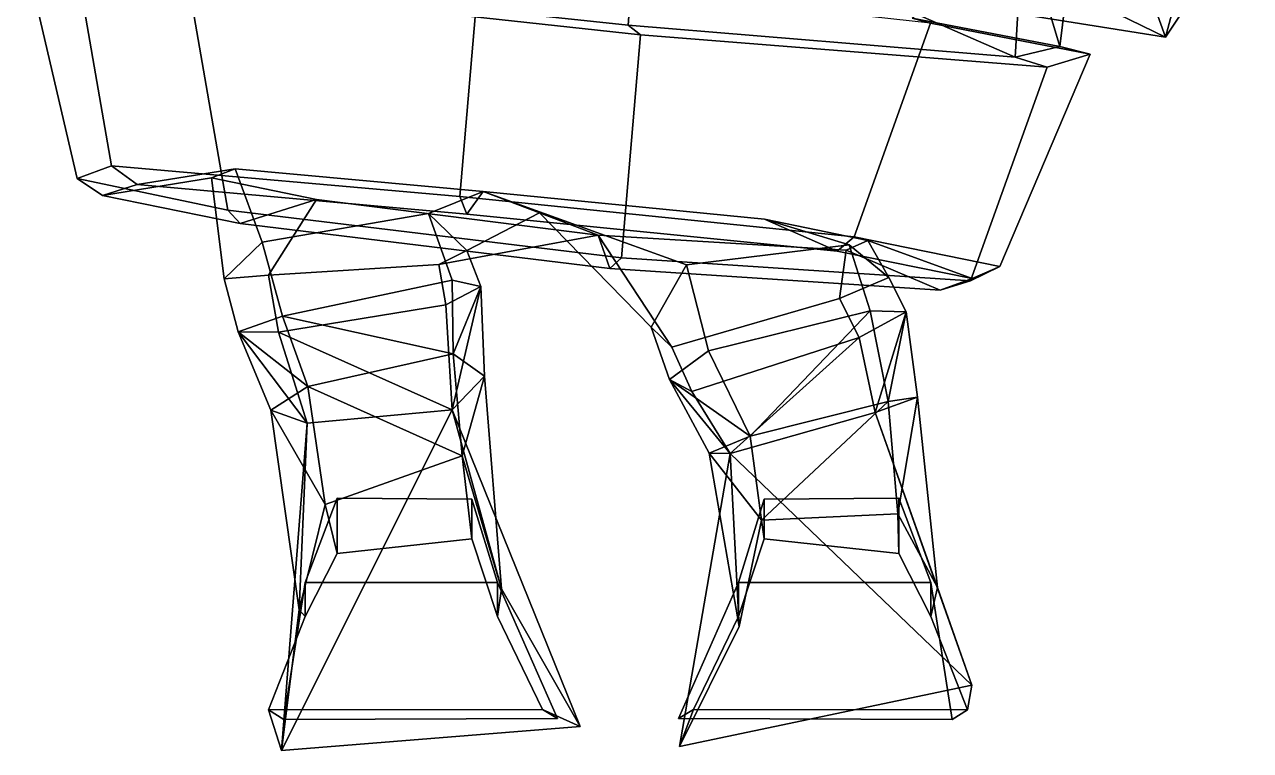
# Model space of a CAD drawing. Extents: x -257 to 175, y -161 to 372.
# Drawn here: x -147.5 to 153.2, y -160.7 to 17.4 of the extents above; entities that cross this region are included whole.
import ezdxf

# ---------------------------------------------------------------- set-up
doc = ezdxf.new("R2010")
doc.units = 0

msp = doc.modelspace()

# ---------------------------------------------------------------- linework, layer by layer
for points in [[(140.980148, 27.33551, 70.631706), (132.370697, 14.319061, 38.059658), (142.760788, 53.092331, 20.270929), (153.226364, 66.360565, 52.234539)], [(132.370697, 14.319061, 38.059658), (90.689278, 20.92308, -36.612885), (119.029259, 51.486206, -26.983072)], [(132.370697, 14.319061, 38.059658), (119.029259, 51.486206, -26.983072), (142.760788, 53.092331, 20.270929)], [(-102.976509, 28.308548, -96.810295), (2.963725, 49.837723, -101.507866), (0.625824, 17.237366, -109.50016)], [(95.526627, 9.374756, -62.729462), (0.625824, 17.237366, -109.50016), (2.963725, 49.837723, -101.507866)], [(95.526627, 9.374756, -62.729462), (2.963725, 49.837723, -101.507866), (97.465431, 42.077972, -50.449345)], [(91.634163, 34.133911, 41.658443), (132.370697, 14.319061, 38.059658), (140.980148, 27.33551, 70.631706), (98.522644, 45.703598, 75.261696)], [(70.270203, 18.951904, 89.696716), (106.489723, 12.009979, 19.65242), (110.413567, 44.019547, 21.244225)], [(106.489723, 12.009979, 19.65242), (97.465431, 42.077972, -50.449345), (110.413567, 44.019547, 21.244225)], [(106.489723, 12.009979, 19.65242), (95.526627, 9.374756, -62.729462), (97.465431, 42.077972, -50.449345)], [(-135.694656, 37.809402, 62.821007), (-147.461533, 35.054199, -23.999235), (-134.550354, -20.344315, -24.126015), (-126.100349, -17.272736, 62.124756)], [(-40.687336, -24.763237, 111.291908), (-36.01815, 29.925323, 114.478882), (-135.694656, 37.809402, 62.821007), (-126.100349, -17.272736, 62.124756)], [(-134.550354, -20.344315, -24.126015), (-147.461533, 35.054199, -23.999235), (-107.1549, 26.987228, -109.42057), (-97.560593, -28.094917, -110.116821)], [(91.634163, 34.133911, 41.658443), (90.689278, 20.92308, -36.612885), (132.370697, 14.319061, 38.059658)], [(-107.1549, 26.987228, -109.42057), (-102.976509, 28.308548, -96.810295), (0.625824, 17.237366, -109.50016), (3.636297, 14.888626, -124.937981)], [(-40.687336, -24.763237, 111.291908), (56.012535, -34.643188, 93.391556), (74.781425, 17.733582, 98.957466), (-36.01815, 29.925323, 114.478882)], [(-97.560593, -28.094917, -110.116821), (-107.1549, 26.987228, -109.42057), (3.636297, 14.888626, -124.937981), (-1.017068, -39.806061, -128.123901)], [(113.873016, 10.12735, 20.869068), (106.489723, 12.009979, 19.65242), (70.270203, 18.951904, 89.696716), (74.781425, 17.733582, 98.957466)], [(103.32119, 6.911407, -73.284119), (3.636297, 14.888626, -124.937981), (0.625824, 17.237366, -109.50016), (95.526627, 9.374756, -62.729462)], [(74.781425, 17.733582, 98.957466), (56.012535, -34.643188, 93.391556), (91.787254, -41.933052, 14.733694), (113.873016, 10.12735, 20.869068)], [(84.552292, -45.465363, -78.850021), (-1.017068, -39.806061, -128.123901), (3.636297, 14.888626, -124.937981), (103.32119, 6.911407, -73.284119)], [(91.787254, -41.933052, 14.733694), (84.552292, -45.465363, -78.850021), (103.32119, 6.911407, -73.284119), (113.873016, 10.12735, 20.869068)], [(103.32119, 6.911407, -73.284119), (95.526627, 9.374756, -62.729462), (106.489723, 12.009979, 19.65242), (113.873016, 10.12735, 20.869068)], [(-126.100349, -17.272736, 62.124756), (-134.550354, -20.344315, -24.126015), (-128.346054, -24.510605, -23.215452), (-119.821991, -21.836456, 54.510838)], [(-119.821991, -21.836456, 54.510838), (-128.346054, -24.510605, -23.215452), (-101.612663, -20.186493, -18.328222), (-95.792099, -17.971619, 43.25074)], [(-40.687336, -24.763237, 111.291908), (-126.100349, -17.272736, 62.124756), (-119.821991, -21.836456, 54.510838), (-38.977013, -29.104385, 98.918427)], [(-38.977013, -29.104385, 98.918427), (-119.821991, -21.836456, 54.510838), (-95.792099, -17.971619, 43.25074), (-34.933453, -23.53653, 78.460037)], [(-95.792099, -17.971619, 43.25074), (-101.612663, -20.186493, -18.328222), (-98.472603, -44.977341, -14.295473), (-89.204895, -35.966187, 25.737476)], [(-34.933453, -23.53653, 78.460037), (-95.792099, -17.971619, 43.25074), (-89.204895, -35.966187, 25.737476), (-48.356956, -28.938179, 48.692299)], [(-134.550354, -20.344315, -24.126015), (-97.560593, -28.094917, -110.116821), (-94.565559, -31.413612, -97.915344), (-128.346054, -24.510605, -23.215452)], [(-128.346054, -24.510605, -23.215452), (-94.565559, -31.413612, -97.915344), (-75.83493, -25.539299, -77.193665), (-101.612663, -20.186493, -18.328222)], [(-101.612663, -20.186493, -18.328222), (-75.83493, -25.539299, -77.193665), (-87.596863, -44.102188, -56.428383), (-98.472603, -44.977341, -14.295473)], [(-21.116489, -28.775871, -4.927331), (-34.933453, -23.53653, 78.460037), (-48.356956, -28.938179, 48.692299), (-39.003681, -38.008408, -13.095103)], [(-38.977013, -29.104385, 98.918427), (-34.933453, -23.53653, 78.460037), (34.067562, -30.358002, 65.546234), (51.879631, -38.213852, 83.990143)], [(-34.933453, -23.53653, 78.460037), (14.899215, -41.553146, 67.526527), (54.758083, -36.630859, 43.645176), (34.067562, -30.358002, 65.546234)], [(6.225846, -56.80674, 6.288393), (14.899215, -41.553146, 67.526527), (-34.933453, -23.53653, 78.460037), (-21.116489, -28.775871, -4.927331)], [(-94.565559, -31.413612, -97.915344), (-3.870582, -42.416611, -112.953964), (-6.745834, -34.225174, -91.656319), (-75.83493, -25.539299, -77.193665)], [(-75.83493, -25.539299, -77.193665), (-6.745834, -34.225174, -91.656319), (-45.883064, -41.455109, -77.716713), (-87.596863, -44.102188, -56.428383)], [(-40.687336, -24.763237, 111.291908), (-38.977013, -29.104385, 98.918427), (51.879631, -38.213852, 83.990143), (56.012535, -34.643188, 93.391556)], [(-97.560593, -28.094917, -110.116821), (-1.017068, -39.806061, -128.123901), (-3.870582, -42.416611, -112.953964), (-94.565559, -31.413612, -97.915344)], [(-42.590202, -45.318726, 10.942878), (-48.356956, -28.938179, 48.692299), (-89.204895, -35.966187, 25.737476), (-84.178711, -54.136688, 2.640239)], [(-42.590202, -45.318726, 10.942878), (-35.574039, -46.820221, -15.995683), (-39.003681, -38.008408, -13.095103), (-48.356956, -28.938179, 48.692299)], [(-6.745834, -34.225174, -91.656319), (-21.116489, -28.775871, -4.927331), (-39.003681, -38.008408, -13.095103), (-45.883064, -41.455109, -77.716713)], [(6.225846, -56.80674, 6.288393), (-21.116489, -28.775871, -4.927331), (-6.745834, -34.225174, -91.656319), (11.332485, -61.772377, -58.470913)], [(34.067562, -30.358002, 65.546234), (54.758083, -36.630859, 43.645176), (64.545425, -44.618378, 3.649518), (59.408428, -35.545151, 9.317351)], [(51.879631, -38.213852, 83.990143), (34.067562, -30.358002, 65.546234), (59.408428, -35.545151, 9.317351), (84.977509, -44.858017, 13.409886)], [(-84.178711, -54.136688, 2.640239), (-89.204895, -35.966187, 25.737476), (-98.472603, -44.977341, -14.295473), (-95.09536, -57.997894, -14.201784)], [(54.024731, -37.92569, -54.89817), (52.439713, -49.773361, -38.253159), (11.332485, -61.772377, -58.470913), (-6.745834, -34.225174, -91.656319)], [(77.136055, -47.791, -68.436043), (54.024731, -37.92569, -54.89817), (-6.745834, -34.225174, -91.656319), (-3.870582, -42.416611, -112.953964)], [(56.012535, -34.643188, 93.391556), (51.879631, -38.213852, 83.990143), (84.977509, -44.858017, 13.409886), (91.787254, -41.933052, 14.733694)], [(59.408428, -35.545151, 9.317351), (64.545425, -44.618378, 3.649518), (52.439713, -49.773361, -38.253159), (54.024731, -37.92569, -54.89817)], [(84.977509, -44.858017, 13.409886), (59.408428, -35.545151, 9.317351), (54.024731, -37.92569, -54.89817), (77.136055, -47.791, -68.436043)], [(-35.574039, -46.820221, -15.995683), (-44.140308, -51.369469, -43.616463), (-45.883064, -41.455109, -77.716713), (-39.003681, -38.008408, -13.095103)], [(20.328581, -62.619797, 33.063583), (59.914349, -52.81633, 19.506374), (54.758083, -36.630859, 43.645176), (14.899215, -41.553146, 67.526527)], [(59.914349, -52.81633, 19.506374), (68.786598, -53.050949, 1.411544), (64.545425, -44.618378, 3.649518), (54.758083, -36.630859, 43.645176)], [(-85.186287, -58.069672, -32.823338), (-87.596863, -44.102188, -56.428383), (-45.883064, -41.455109, -77.716713), (-44.140308, -51.369469, -43.616463)], [(84.552292, -45.465363, -78.850021), (77.136055, -47.791, -68.436043), (-3.870582, -42.416611, -112.953964), (-1.017068, -39.806061, -128.123901)], [(20.328581, -62.619797, 33.063583), (14.899215, -41.553146, 67.526527), (6.225846, -56.80674, 6.288393), (10.715056, -69.700729, 7.255933)], [(91.787254, -41.933052, 14.733694), (84.977509, -44.858017, 13.409886), (77.136055, -47.791, -68.436043), (84.552292, -45.465363, -78.850021)], [(-95.09536, -57.997894, -14.201784), (-98.472603, -44.977341, -14.295473), (-87.596863, -44.102188, -56.428383), (-85.186287, -58.069672, -32.823338)], [(68.786598, -53.050949, 1.411544), (57.221088, -59.33168, -15.780342), (52.439713, -49.773361, -38.253159), (64.545425, -44.618378, 3.649518)], [(-42.347301, -63.34697, 23.493176), (-42.590202, -45.318726, 10.942878), (-84.178711, -54.136688, 2.640239)], [(-42.608166, -77.131805, -25.23378), (-44.140308, -51.369469, -43.616463), (-35.574039, -46.820221, -15.995683)], [(-34.654911, -68.851181, -0.557333), (-42.608166, -77.131805, -25.23378), (-35.574039, -46.820221, -15.995683)], [(-42.347301, -63.34697, 23.493176), (-35.574039, -46.820221, -15.995683), (-42.590202, -45.318726, 10.942878)], [(-42.347301, -63.34697, 23.493176), (-34.654911, -68.851181, -0.557333), (-35.574039, -46.820221, -15.995683)], [(57.221088, -59.33168, -15.780342), (16.185108, -72.643402, -21.223675), (11.332485, -61.772377, -58.470913), (52.439713, -49.773361, -38.253159)], [(-42.608166, -77.131805, -25.23378), (-85.186287, -58.069672, -32.823338), (-44.140308, -51.369469, -43.616463)], [(30.5247, -83.603462, 46.631298), (59.914349, -52.81633, 19.506374), (20.328581, -62.619797, 33.063583)], [(30.5247, -83.603462, 46.631298), (64.3554, -75.035706, 34.461197), (59.914349, -52.81633, 19.506374)], [(61.152233, -77.76403, 2.28305), (57.221088, -59.33168, -15.780342), (68.786598, -53.050949, 1.411544)], [(64.3554, -75.035706, 34.461197), (68.786598, -53.050949, 1.411544), (59.914349, -52.81633, 19.506374)], [(71.562943, -74.00753, 18.009096), (61.152233, -77.76403, 2.28305), (68.786598, -53.050949, 1.411544)], [(64.3554, -75.035706, 34.461197), (71.562943, -74.00753, 18.009096), (68.786598, -53.050949, 1.411544)], [(-77.952179, -71.410606, 15.879758), (-84.178711, -54.136688, 2.640239), (-95.09536, -57.997894, -14.201784)], [(-42.347301, -63.34697, 23.493176), (-84.178711, -54.136688, 2.640239), (-77.952179, -71.410606, 15.879758)], [(10.715056, -69.700729, 7.255933), (6.225846, -56.80674, 6.288393), (11.332485, -61.772377, -58.470913), (16.185108, -72.643402, -21.223675)], [(-77.952179, -71.410606, 15.879758), (-95.09536, -57.997894, -14.201784), (-87.009987, -77.171776, 0.788089)], [(-87.009987, -77.171776, 0.788089), (-95.09536, -57.997894, -14.201784), (-78.121742, -80.37075, -15.792766)], [(-78.121742, -80.37075, -15.792766), (-95.09536, -57.997894, -14.201784), (-85.186287, -58.069672, -32.823338)], [(-78.121742, -80.37075, -15.792766), (-85.186287, -58.069672, -32.823338), (-42.608166, -77.131805, -25.23378)], [(25.596748, -87.800873, -2.873544), (16.185108, -72.643402, -21.223675), (57.221088, -59.33168, -15.780342)], [(61.152233, -77.76403, 2.28305), (25.596748, -87.800873, -2.873544), (57.221088, -59.33168, -15.780342)], [(30.5247, -83.603462, 46.631298), (20.328581, -62.619797, 33.063583), (10.715056, -69.700729, 7.255933)], [(-40.129864, -88.426804, 14.435813), (-42.347301, -63.34697, 23.493176), (-77.952179, -71.410606, 15.879758)], [(-40.129864, -88.426804, 14.435813), (-34.654911, -68.851181, -0.557333), (-42.347301, -63.34697, 23.493176)], [(-30.474976, -121.051079, -6.090091), (-42.608166, -77.131805, -25.23378), (-34.654911, -68.851181, -0.557333)], [(-30.474976, -121.051079, -6.090091), (-34.654911, -68.851181, -0.557333), (-40.129864, -88.426804, 14.435813)], [(-73.686653, -100.324593, 6.778477), (-77.952179, -71.410606, 15.879758), (-87.009987, -77.171776, 0.788089)], [(-73.686653, -100.324593, 6.778477), (-40.129864, -88.426804, 14.435813), (-77.952179, -71.410606, 15.879758)], [(30.5247, -83.603462, 46.631298), (10.715056, -69.700729, 7.255933), (20.483103, -87.703629, 23.172203)], [(25.596748, -87.800873, -2.873544), (10.715056, -69.700729, 7.255933), (16.185108, -72.643402, -21.223675)], [(20.483103, -87.703629, 23.172203), (10.715056, -69.700729, 7.255933), (25.596748, -87.800873, -2.873544)], [(33.327133, -104.138687, 25.819914), (64.3554, -75.035706, 34.461197), (30.5247, -83.603462, 46.631298)], [(66.718079, -102.619759, 12.777367), (64.3554, -75.035706, 34.461197), (33.327133, -104.138687, 25.819914)], [(76.492851, -120.688911, -7.632077), (61.152233, -77.76403, 2.28305), (71.562943, -74.00753, 18.009096)], [(66.718079, -102.619759, 12.777367), (71.562943, -74.00753, 18.009096), (64.3554, -75.035706, 34.461197)], [(76.492851, -120.688911, -7.632077), (71.562943, -74.00753, 18.009096), (66.718079, -102.619759, 12.777367)], [(-80.069801, -126.16922, -5.253656), (-73.686653, -100.324593, 6.778477), (-87.009987, -77.171776, 0.788089)], [(-80.069801, -126.16922, -5.253656), (-87.009987, -77.171776, 0.788089), (-78.121742, -80.37075, -15.792766)], [(-84.40979, -160.660706, -25.283968), (-78.121742, -80.37075, -15.792766), (-42.608166, -77.131805, -25.23378)], [(-11.156464, -154.750229, -28.080914), (-84.40979, -160.660706, -25.283968), (-42.608166, -77.131805, -25.23378)], [(-11.156464, -154.750229, -28.080914), (-42.608166, -77.131805, -25.23378), (-30.474976, -121.051079, -6.090091)], [(84.882019, -144.60083, -38.208443), (25.596748, -87.800873, -2.873544), (61.152233, -77.76403, 2.28305)], [(84.882019, -144.60083, -38.208443), (61.152233, -77.76403, 2.28305), (76.492851, -120.688911, -7.632077)], [(-84.40979, -160.660706, -25.283968), (-80.069801, -126.16922, -5.253656), (-78.121742, -80.37075, -15.792766)], [(33.327133, -104.138687, 25.819914), (30.5247, -83.603462, 46.631298), (20.483103, -87.703629, 23.172203)], [(-40.129864, -88.426804, 14.435813), (-73.686653, -100.324593, 6.778477), (-70.777412, -112.334427, 35.947453), (-37.787899, -108.736435, 35.947453)], [(-30.474976, -121.051079, -6.090091), (-40.129864, -88.426804, 14.435813), (-37.787899, -108.736435, 35.947453), (-31.473774, -127.827744, 43.725594)], [(13.143898, -159.722046, -34.455463), (27.854874, -130.258972, -3.741399), (25.596748, -87.800873, -2.873544)], [(13.143898, -159.722046, -34.455463), (25.596748, -87.800873, -2.873544), (84.882019, -144.60083, -38.208443)], [(27.854874, -130.258972, -3.741399), (33.327133, -104.138687, 25.819914), (20.483103, -87.703629, 23.172203)], [(27.854874, -130.258972, -3.741399), (20.483103, -87.703629, 23.172203), (25.596748, -87.800873, -2.873544)], [(-31.473774, -119.444244, 102.617195), (-37.787899, -98.998032, 87.801697), (-70.777412, -98.812729, 87.801697), (-78.613716, -119.444244, 102.617195)], [(-78.613716, -119.444244, 102.617195), (-70.777412, -98.812729, 87.801697), (-70.777412, -112.334427, 35.947453), (-78.613716, -127.827744, 43.725594)], [(-37.787899, -98.998032, 87.801697), (-37.787899, -108.736435, 35.947453), (-70.777412, -112.334427, 35.947453), (-70.777412, -98.812729, 87.801697)], [(-31.473774, -119.444244, 102.617195), (-31.473774, -127.827744, 43.725594), (-37.787899, -108.736435, 35.947453), (-37.787899, -98.998032, 87.801697)], [(27.673773, -119.444244, 102.617195), (74.813721, -119.444244, 102.617195), (66.977409, -98.812729, 87.801697), (33.987896, -98.998032, 87.801697)], [(27.673773, -119.444244, 102.617195), (33.987896, -98.998032, 87.801697), (33.987896, -108.736435, 35.947453), (27.673773, -127.827744, 43.725594)], [(33.987896, -98.998032, 87.801697), (66.977409, -98.812729, 87.801697), (66.977409, -112.334427, 35.947453), (33.987896, -108.736435, 35.947453)], [(74.813721, -119.444244, 102.617195), (74.813721, -127.827744, 43.725594), (66.977409, -112.334427, 35.947453), (66.977409, -98.812729, 87.801697)], [(-80.069801, -126.16922, -5.253656), (-78.613716, -127.827744, 43.725594), (-70.777412, -112.334427, 35.947453), (-73.686653, -100.324593, 6.778477)], [(27.854874, -130.258972, -3.741399), (27.673773, -127.827744, 43.725594), (33.987896, -108.736435, 35.947453), (33.327133, -104.138687, 25.819914)], [(33.327133, -104.138687, 25.819914), (33.987896, -108.736435, 35.947453), (66.977409, -112.334427, 35.947453), (66.718079, -102.619759, 12.777367)], [(76.492851, -120.688911, -7.632077), (66.718079, -102.619759, 12.777367), (66.977409, -112.334427, 35.947453), (74.813721, -127.827744, 43.725594)], [(-83.890282, -153.02951, 102.617195), (-78.613716, -119.444244, 102.617195), (-78.613716, -127.827744, 43.725594), (-87.594154, -150.723206, 36.317848)], [(-16.70689, -152.844193, 102.617195), (-31.473774, -119.444244, 102.617195), (-78.613716, -119.444244, 102.617195), (-83.890282, -153.02951, 102.617195)], [(-16.70689, -152.844193, 102.617195), (-20.410763, -150.61731, 32.613968), (-31.473774, -127.827744, 43.725594), (-31.473774, -119.444244, 102.617195)], [(12.906889, -152.844193, 102.617195), (80.090286, -153.02951, 102.617195), (74.813721, -119.444244, 102.617195), (27.673773, -119.444244, 102.617195)], [(12.906889, -152.844193, 102.617195), (27.673773, -119.444244, 102.617195), (27.673773, -127.827744, 43.725594), (16.610764, -150.61731, 32.613968)], [(80.090286, -153.02951, 102.617195), (83.794151, -150.723206, 36.317848), (74.813721, -127.827744, 43.725594), (74.813721, -119.444244, 102.617195)], [(-11.156464, -154.750229, -28.080914), (-30.474976, -121.051079, -6.090091), (-31.473774, -127.827744, 43.725594), (-20.410763, -150.61731, 32.613968)], [(84.882019, -144.60083, -38.208443), (76.492851, -120.688911, -7.632077), (74.813721, -127.827744, 43.725594), (83.794151, -150.723206, 36.317848)], [(-84.40979, -160.660706, -25.283968), (-87.594154, -150.723206, 36.317848), (-78.613716, -127.827744, 43.725594), (-80.069801, -126.16922, -5.253656)], [(13.143898, -159.722046, -34.455463), (16.610764, -150.61731, 32.613968), (27.673773, -127.827744, 43.725594), (27.854874, -130.258972, -3.741399)], [(84.882019, -144.60083, -38.208443), (83.794151, -150.723206, 36.317848), (16.610764, -150.61731, 32.613968), (13.143898, -159.722046, -34.455463)], [(-84.40979, -160.660706, -25.283968), (-11.156464, -154.750229, -28.080914), (-20.410763, -150.61731, 32.613968), (-87.594154, -150.723206, 36.317848)], [(-83.890282, -153.02951, 102.617195), (-87.594154, -150.723206, 36.317848), (-20.410763, -150.61731, 32.613968), (-16.70689, -152.844193, 102.617195)], [(80.090286, -153.02951, 102.617195), (12.906889, -152.844193, 102.617195), (16.610764, -150.61731, 32.613968), (83.794151, -150.723206, 36.317848)]]:
    msp.add_3dface(points)

doc.saveas('drawing.dxf')
